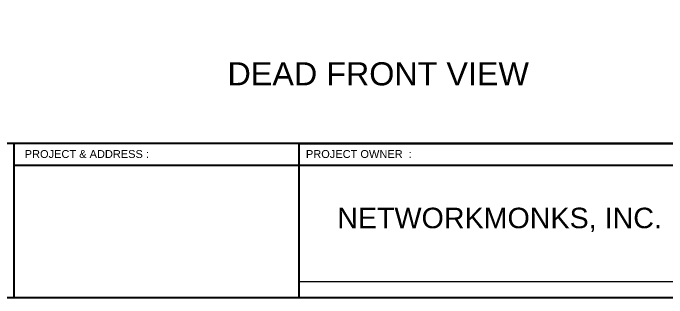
# Model space of a CAD drawing. Header units: inches. Extents: x 18739 to 22272, y 3658 to 7913.
# Drawn here: x 21796.7 to 21901.6, y 5258.4 to 5304.1 of the extents above; entities that cross this region are included whole.
import ezdxf

# ---------------------------------------------------------------- set-up
doc = ezdxf.new("R2010")
doc.units = ezdxf.units.IN
doc.header["$MEASUREMENT"] = 0
doc.layers.add('ENCLOSRURE', color=7, linetype='Continuous', lineweight=20)
doc.styles.get("Standard").update_dxf_attribs({"font": 'arial.ttf'})
doc.styles.add('style2', font='swissk.ttf')

msp = doc.modelspace()

# ---------------------------------------------------------------- linework, layer by layer
for p, q in [((21728.08356, 5283.25289, 0.00935), (21975.93116, 5283.25289, 0.00935)), ((21796.87144, 5283.25289, 0.00779), (21796.87144, 5258.42992, -0.07594)), ((21995.19347, 5279.70323, 0.01028), (21796.87144, 5279.70321, -0.00122))]:
    msp.add_line(p, q)
at = {"elevation": 0.01028}
for points in [[(21728.08356, 5258.42992), (21728.08356, 5466.23501), (21995.29541, 5466.23501), (21995.29541, 5258.42992)], [(21909.2127, 5258.42992), (21842.61951, 5258.42992), (21842.61951, 5283.19381), (21909.2127, 5283.19381)]]:
    msp.add_lwpolyline(points, close=True, dxfattribs=at)
at = {"layer": 'ENCLOSRURE', "color": 0}
msp.add_line((21842.68369, 5261.07236, 0.01028), (21909.20989, 5261.07236, -0.16217), dxfattribs=at)

# ---------------------------------------------------------------- texts
at = {"insert": (21831.11263, 5296.25484), "char_height": 3.70656, "attachment_point": 1}
msp.add_mtext_dynamic_manual_height_columns('DEAD FRONT VIEW', width=54.121808, gutter_width=23.56707, heights=[0.83509], dxfattribs=at)
at = {"color": 0, "char_height": 1.2645397, "attachment_point": 1}
for s, width, insert in [('PROJECT & ADDRESS : ', 72.1841456, (21798.60235, 5282.16058, 0.01104)), ('PROJECT OWNER  :', 82.6736714, (21843.68452, 5282.16058, 0.01028))]:
    msp.add_mtext_dynamic_manual_height_columns(s, width=width, gutter_width=1, heights=[0.83509], dxfattribs=dict(at, insert=insert))
at = {"insert": (21848.69515, 5272.90874, 0.03209), "char_height": 3.2886705, "attachment_point": 1, "style": 'style2'}
msp.add_mtext_dynamic_manual_height_columns('NETWORKMONKS, INC. ', width=91.7572825, gutter_width=1, heights=[0.83509], dxfattribs=at)

doc.saveas('drawing.dxf')
